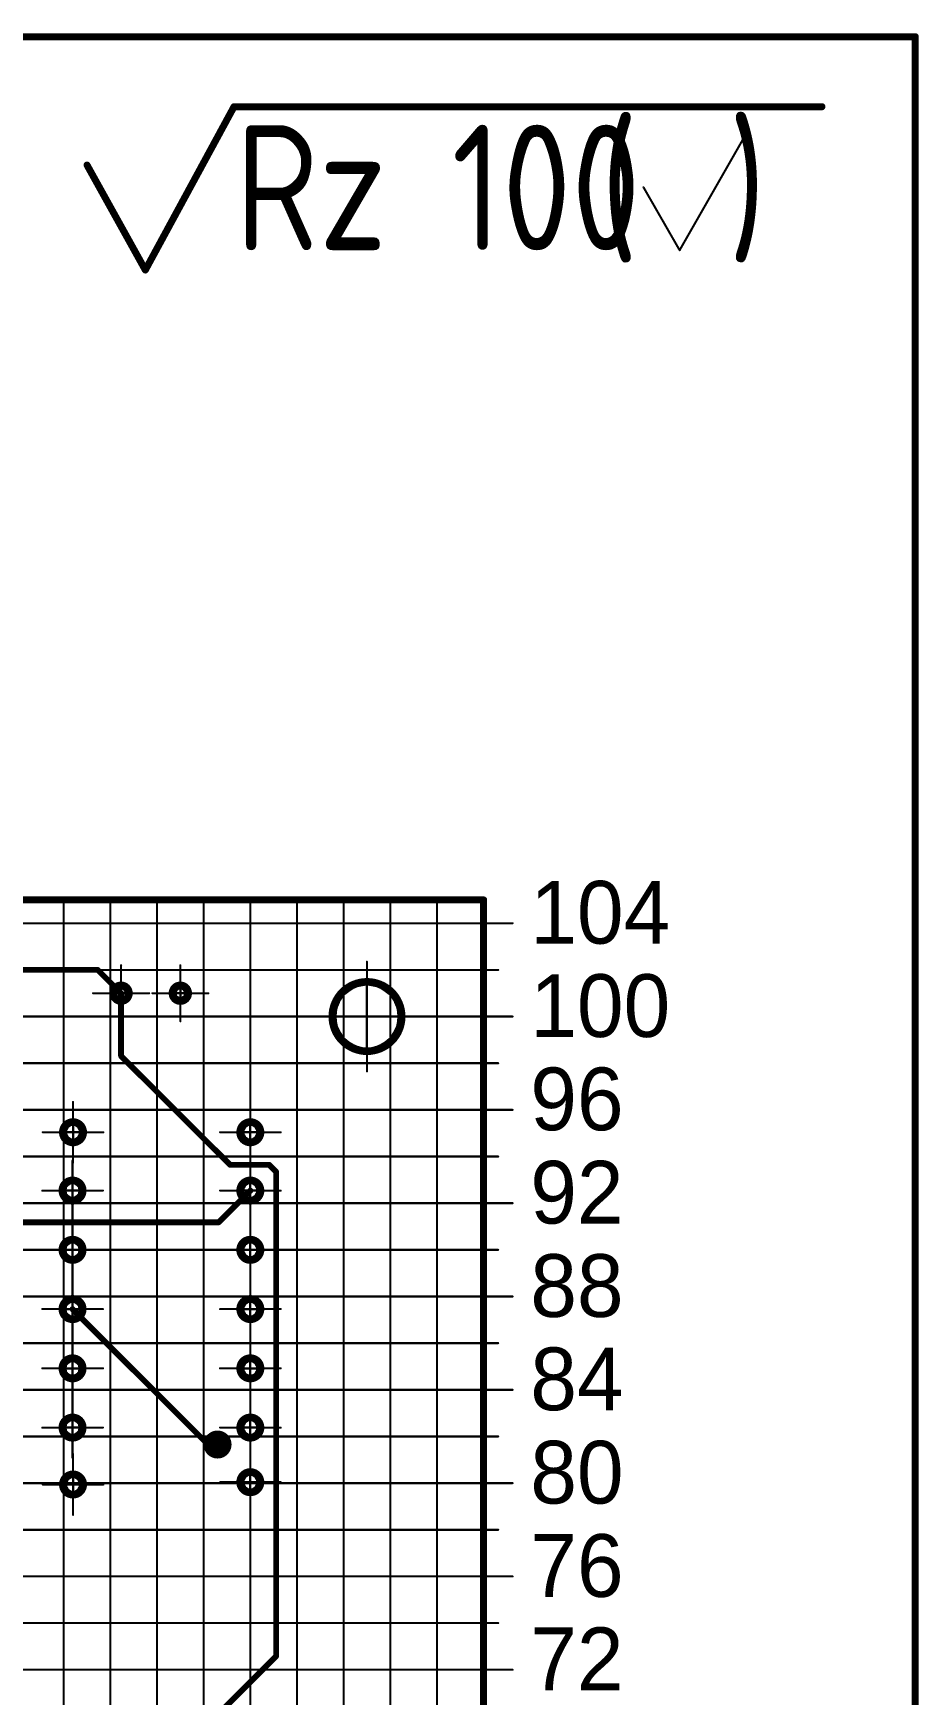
# Model space of a CAD drawing. Header units: millimetres. Extents: x 0 to 841, y 0 to 2540.
# Drawn here: x 760.4 to 836.3, y 2392.9 to 2535.3 of the extents above; entities that cross this region are included whole.
import ezdxf

# ---------------------------------------------------------------- set-up
doc = ezdxf.new("R2010")
doc.units = ezdxf.units.MM
for name, color, linetype in [('Mechanical11', 56, 'Continuous'), ('Mechanical12', 56, 'Continuous'), ('Mechanical13', 56, 'Continuous'), ('Mechanical7', 56, 'Continuous'), ('Mechanical9', 56, 'Continuous')]:
    doc.layers.add(name, color=color, linetype=linetype)
doc.styles.add('GOST type A', font='', dxfattribs={"height": 0.2})
doc.styles.get('GOST type A').set_extended_font_data('GOST type A')

# ---------------------------------------------------------------- blocks, each defined once
blk = doc.blocks.new('BOASVIEW______B______L_____2__2_32_1_B_3')
at = {"layer": 'Mechanical11'}
for p, q in [((-299.77, -159.51), (-300, -159.47)), ((-300, -159.47), (-300, -160.08)), ((-299.57, -159.65), (-299.77, -159.51)), ((-284.57, -159.31), (-284.8, -159.27)), ((-284.8, -159.27), (-284.8, -159.88)), ((-284.37, -159.45), (-284.57, -159.31)), ((-284.23, -159.65), (-284.37, -159.45)), ((-300, -160.08), (-299.39, -160.08)), ((-300, -160.08), (-300, -160.69)), ((-299.39, -160.08), (-300, -160.08)), ((-300, -160.69), (-299.77, -160.65)), ((-299.77, -160.65), (-299.57, -160.51)), ((-299.43, -159.85), (-299.57, -159.65)), ((-299.57, -160.51), (-299.43, -160.31)), ((-299.39, -160.08), (-299.43, -159.85)), ((-299.43, -160.31), (-299.39, -160.08)), ((-284.8, -159.88), (-284.19, -159.88)), ((-284.8, -159.88), (-284.8, -160.49)), ((-284.19, -159.88), (-284.8, -159.88)), ((-284.8, -160.49), (-284.57, -160.45)), ((-284.57, -160.45), (-284.37, -160.31)), ((-284.37, -160.31), (-284.23, -160.11)), ((-284.19, -159.88), (-284.23, -159.65)), ((-284.23, -160.11), (-284.19, -159.88)), ((-299.77, -164.19), (-300, -164.15)), ((-300, -164.15), (-300, -164.76)), ((-300, -164.76), (-299.39, -164.76)), ((-300, -164.76), (-300, -165.37)), ((-299.39, -164.76), (-300, -164.76)), ((-299.57, -164.33), (-299.77, -164.19)), ((-299.77, -165.33), (-299.57, -165.19)), ((-299.43, -164.53), (-299.57, -164.33)), ((-299.57, -165.19), (-299.43, -164.99)), ((-299.39, -164.76), (-299.43, -164.53)), ((-299.43, -164.99), (-299.39, -164.76)), ((-284.53, -164.19), (-284.76, -164.15)), ((-284.76, -164.15), (-284.76, -164.76)), ((-284.76, -164.76), (-284.15, -164.76)), ((-284.76, -164.76), (-284.76, -165.37)), ((-284.15, -164.76), (-284.76, -164.76)), ((-284.33, -164.33), (-284.53, -164.19)), ((-284.53, -165.33), (-284.33, -165.19)), ((-284.19, -164.53), (-284.33, -164.33)), ((-284.33, -165.19), (-284.19, -164.99)), ((-284.15, -164.76), (-284.19, -164.53)), ((-284.19, -164.99), (-284.15, -164.76)), ((-300, -165.37), (-299.77, -165.33)), ((-284.76, -165.37), (-284.53, -165.33)), ((-299.77, -169.27), (-300, -169.23)), ((-300, -169.23), (-300, -169.84)), ((-299.57, -169.41), (-299.77, -169.27)), ((-299.43, -169.61), (-299.57, -169.41)), ((-284.53, -169.27), (-284.76, -169.23)), ((-284.76, -169.23), (-284.76, -169.84)), ((-284.33, -169.41), (-284.53, -169.27)), ((-284.19, -169.61), (-284.33, -169.41)), ((-300, -169.84), (-299.39, -169.84)), ((-300, -169.84), (-300, -170.45)), ((-299.39, -169.84), (-300, -169.84)), ((-300, -170.45), (-299.77, -170.41)), ((-299.77, -170.41), (-299.57, -170.27)), ((-299.57, -170.27), (-299.43, -170.07)), ((-299.39, -169.84), (-299.43, -169.61)), ((-299.43, -170.07), (-299.39, -169.84)), ((-284.76, -169.84), (-284.15, -169.84)), ((-284.76, -169.84), (-284.76, -170.45)), ((-284.15, -169.84), (-284.76, -169.84)), ((-284.76, -170.45), (-284.53, -170.41)), ((-284.53, -170.41), (-284.33, -170.27)), ((-284.33, -170.27), (-284.19, -170.07)), ((-284.15, -169.84), (-284.19, -169.61)), ((-284.19, -170.07), (-284.15, -169.84)), ((-299.77, -174.35), (-300, -174.31)), ((-300, -174.31), (-300, -174.92)), ((-300, -174.92), (-299.39, -174.92)), ((-300, -174.92), (-300, -175.53)), ((-299.39, -174.92), (-300, -174.92)), ((-299.57, -174.49), (-299.77, -174.35)), ((-299.43, -174.69), (-299.57, -174.49)), ((-299.57, -175.35), (-299.43, -175.15)), ((-299.39, -174.92), (-299.43, -174.69)), ((-299.43, -175.15), (-299.39, -174.92)), ((-284.53, -174.35), (-284.76, -174.31)), ((-284.76, -174.31), (-284.76, -174.92)), ((-284.76, -174.92), (-284.15, -174.92)), ((-284.76, -174.92), (-284.76, -175.53)), ((-284.15, -174.92), (-284.76, -174.92)), ((-284.33, -174.49), (-284.53, -174.35)), ((-284.19, -174.69), (-284.33, -174.49)), ((-284.33, -175.35), (-284.19, -175.15)), ((-284.15, -174.92), (-284.19, -174.69)), ((-284.19, -175.15), (-284.15, -174.92)), ((-300, -175.53), (-299.77, -175.49)), ((-299.77, -175.49), (-299.57, -175.35)), ((-284.76, -175.53), (-284.53, -175.49)), ((-284.53, -175.49), (-284.33, -175.35)), ((-299.77, -179.43), (-300, -179.39)), ((-300, -179.39), (-300, -180)), ((-299.57, -179.57), (-299.77, -179.43)), ((-284.53, -179.43), (-284.76, -179.39)), ((-284.76, -179.39), (-284.76, -180)), ((-284.33, -179.57), (-284.53, -179.43)), ((-300, -180), (-299.39, -180)), ((-300, -180), (-300, -180.61)), ((-299.39, -180), (-300, -180)), ((-300, -180.61), (-299.77, -180.57)), ((-299.77, -180.57), (-299.57, -180.43)), ((-299.43, -179.77), (-299.57, -179.57)), ((-299.57, -180.43), (-299.43, -180.23)), ((-299.39, -180), (-299.43, -179.77)), ((-299.43, -180.23), (-299.39, -180)), ((-284.76, -180), (-284.15, -180)), ((-284.76, -180), (-284.76, -180.61)), ((-284.15, -180), (-284.76, -180)), ((-284.76, -180.61), (-284.53, -180.57)), ((-284.53, -180.57), (-284.33, -180.43)), ((-284.19, -179.77), (-284.33, -179.57)), ((-284.33, -180.43), (-284.19, -180.23)), ((-284.15, -180), (-284.19, -179.77)), ((-284.19, -180.23), (-284.15, -180)), ((-299.77, -184.51), (-300, -184.47)), ((-300, -184.47), (-300, -185.08)), ((-300, -185.08), (-299.39, -185.08)), ((-300, -185.08), (-300, -185.69)), ((-299.39, -185.08), (-300, -185.08)), ((-299.57, -184.65), (-299.77, -184.51)), ((-299.43, -184.85), (-299.57, -184.65)), ((-299.39, -185.08), (-299.43, -184.85)), ((-299.43, -185.31), (-299.39, -185.08)), ((-284.53, -184.51), (-284.76, -184.47)), ((-284.76, -184.47), (-284.76, -185.08)), ((-284.76, -185.08), (-284.15, -185.08)), ((-284.76, -185.08), (-284.76, -185.69)), ((-284.15, -185.08), (-284.76, -185.08)), ((-284.33, -184.65), (-284.53, -184.51)), ((-284.19, -184.85), (-284.33, -184.65)), ((-284.15, -185.08), (-284.19, -184.85)), ((-284.19, -185.31), (-284.15, -185.08)), ((-300, -185.69), (-299.77, -185.65)), ((-299.77, -185.65), (-299.57, -185.51)), ((-299.57, -185.51), (-299.43, -185.31)), ((-284.76, -185.69), (-284.53, -185.65)), ((-284.53, -185.65), (-284.33, -185.51)), ((-284.33, -185.51), (-284.19, -185.31)), ((-299.77, -189.51), (-300, -189.47)), ((-300, -189.47), (-300, -190.08)), ((-300, -190.08), (-299.39, -190.08)), ((-300, -190.08), (-300, -190.69)), ((-299.39, -190.08), (-300, -190.08)), ((-300, -190.69), (-299.77, -190.65)), ((-299.57, -189.65), (-299.77, -189.51)), ((-299.77, -190.65), (-299.57, -190.51)), ((-299.43, -189.85), (-299.57, -189.65)), ((-299.57, -190.51), (-299.43, -190.31)), ((-299.39, -190.08), (-299.43, -189.85)), ((-299.43, -190.31), (-299.39, -190.08)), ((-284.57, -189.51), (-284.8, -189.47)), ((-284.8, -189.47), (-284.8, -190.08)), ((-284.8, -190.08), (-284.19, -190.08)), ((-284.8, -190.08), (-284.8, -190.69)), ((-284.19, -190.08), (-284.8, -190.08)), ((-284.8, -190.69), (-284.57, -190.65)), ((-284.37, -189.65), (-284.57, -189.51)), ((-284.57, -190.65), (-284.37, -190.51)), ((-284.23, -189.85), (-284.37, -189.65)), ((-284.37, -190.51), (-284.23, -190.31)), ((-284.19, -190.08), (-284.23, -189.85)), ((-284.23, -190.31), (-284.19, -190.08)), ((-310, -200), (-310, -202.71)), ((-307.29, -200), (-310, -200)), ((-307.59, -201.23), (-307.42, -200.84)), ((-307.42, -200.84), (-307.32, -200.42)), ((-307.32, -200.42), (-307.29, -200)), ((-308.77, -202.41), (-308.41, -202.19)), ((-308.41, -202.19), (-308.08, -201.92)), ((-308.08, -201.92), (-307.81, -201.59)), ((-307.81, -201.59), (-307.59, -201.23)), ((-294.38, -201.84), (-294.41, -202)), ((-294.41, -202), (-294, -202)), ((-294, -202), (-294.41, -202)), ((-294.41, -202), (-294.38, -202.16)), ((-294.29, -201.71), (-294.38, -201.84)), ((-294.38, -202.16), (-294.29, -202.29)), ((-294.16, -201.62), (-294.29, -201.71)), ((-294, -201.59), (-294.16, -201.62)), ((-293.84, -201.62), (-294, -201.59)), ((-294, -201.59), (-294, -202)), ((-294, -202), (-294, -201.59)), ((-294, -202), (-293.59, -202)), ((-294, -202.41), (-294, -202)), ((-293.71, -201.71), (-293.84, -201.62)), ((-293.62, -201.84), (-293.71, -201.71)), ((-293.59, -202), (-293.62, -201.84)), ((-289.3, -201.84), (-289.33, -202)), ((-289.33, -202), (-288.92, -202)), ((-288.92, -202), (-289.33, -202)), ((-289.33, -202), (-289.3, -202.16)), ((-289.21, -201.71), (-289.3, -201.84)), ((-289.3, -202.16), (-289.21, -202.29)), ((-289.08, -201.62), (-289.21, -201.71)), ((-288.92, -201.59), (-289.08, -201.62)), ((-288.76, -201.62), (-288.92, -201.59)), ((-288.92, -201.59), (-288.92, -202)), ((-288.92, -202), (-288.92, -201.59)), ((-288.92, -202), (-288.51, -202)), ((-288.92, -202.41), (-288.92, -202)), ((-288.63, -201.71), (-288.76, -201.62)), ((-288.54, -201.84), (-288.63, -201.71)), ((-288.51, -202), (-288.54, -201.84)), ((-310, -202.71), (-309.58, -202.67)), ((-309.58, -202.67), (-309.16, -202.58)), ((-309.16, -202.58), (-308.77, -202.41)), ((-294.29, -202.29), (-294.16, -202.38)), ((-294.16, -202.38), (-294, -202.41)), ((-289.21, -202.29), (-289.08, -202.38)), ((-289.08, -202.38), (-288.92, -202.41))]:
    blk.add_line(p, q, dxfattribs=at)
for points, const_width in [([(-296.84, -163.31, 1), (-297.54, -163.31, 1)], 0.7), ([(-297.71, -163.31, 1), (-297.36, -163.31, 1)], 0.35), ([(-297.01, -163.31, 1), (-296.66, -163.31, 1)], 0.35)]:
    blk.add_lwpolyline(points, format="xyb", close=True, dxfattribs=dict(at, const_width=const_width))
at = {"layer": 'Mechanical12'}
for p, q in [((-300.23, -159.51), (-300.43, -159.65)), ((-300, -159.47), (-300.23, -159.51)), ((-300, -160.08), (-300, -159.47)), ((-285.23, -159.45), (-285.37, -159.65)), ((-285.03, -159.31), (-285.23, -159.45)), ((-284.8, -159.27), (-285.03, -159.31)), ((-284.8, -159.88), (-284.8, -159.27)), ((-300.57, -159.85), (-300.61, -160.08)), ((-300.61, -160.08), (-300, -160.08)), ((-300, -160.08), (-300.61, -160.08)), ((-300.61, -160.08), (-300.57, -160.31)), ((-300.43, -159.65), (-300.57, -159.85)), ((-300.57, -160.31), (-300.43, -160.51)), ((-300.43, -160.51), (-300.23, -160.65)), ((-300.23, -160.65), (-300, -160.69)), ((-300, -160.69), (-300, -160.08)), ((-285.37, -159.65), (-285.41, -159.88)), ((-285.41, -159.88), (-284.8, -159.88)), ((-284.8, -159.88), (-285.41, -159.88)), ((-285.41, -159.88), (-285.37, -160.11)), ((-285.37, -160.11), (-285.23, -160.31)), ((-285.23, -160.31), (-285.03, -160.45)), ((-285.03, -160.45), (-284.8, -160.49)), ((-284.8, -160.49), (-284.8, -159.88)), ((-300.57, -164.53), (-300.61, -164.76)), ((-300.61, -164.76), (-300, -164.76)), ((-300, -164.76), (-300.61, -164.76)), ((-300.61, -164.76), (-300.57, -164.99)), ((-300.43, -164.33), (-300.57, -164.53)), ((-300.57, -164.99), (-300.43, -165.19)), ((-300.23, -164.19), (-300.43, -164.33)), ((-300.43, -165.19), (-300.23, -165.33)), ((-300, -164.15), (-300.23, -164.19)), ((-300, -164.76), (-300, -164.15)), ((-300, -165.37), (-300, -164.76)), ((-285.33, -164.53), (-285.37, -164.76)), ((-285.37, -164.76), (-284.76, -164.76)), ((-284.76, -164.76), (-285.37, -164.76)), ((-285.37, -164.76), (-285.33, -164.99)), ((-285.19, -164.33), (-285.33, -164.53)), ((-285.33, -164.99), (-285.19, -165.19)), ((-284.99, -164.19), (-285.19, -164.33)), ((-285.19, -165.19), (-284.99, -165.33)), ((-284.76, -164.15), (-284.99, -164.19)), ((-284.76, -164.76), (-284.76, -164.15)), ((-284.76, -165.37), (-284.76, -164.76)), ((-300.23, -165.33), (-300, -165.37)), ((-284.99, -165.33), (-284.76, -165.37)), ((-300.43, -169.41), (-300.57, -169.61)), ((-300.23, -169.27), (-300.43, -169.41)), ((-300, -169.23), (-300.23, -169.27)), ((-300, -169.84), (-300, -169.23)), ((-285.19, -169.41), (-285.33, -169.61)), ((-284.99, -169.27), (-285.19, -169.41)), ((-284.76, -169.23), (-284.99, -169.27)), ((-284.76, -169.84), (-284.76, -169.23)), ((-300.57, -169.61), (-300.61, -169.84)), ((-300.61, -169.84), (-300, -169.84)), ((-300, -169.84), (-300.61, -169.84)), ((-300.61, -169.84), (-300.57, -170.07)), ((-300.57, -170.07), (-300.43, -170.27)), ((-300.43, -170.27), (-300.23, -170.41)), ((-300.23, -170.41), (-300, -170.45)), ((-300, -170.45), (-300, -169.84)), ((-285.33, -169.61), (-285.37, -169.84)), ((-285.37, -169.84), (-284.76, -169.84)), ((-284.76, -169.84), (-285.37, -169.84)), ((-285.37, -169.84), (-285.33, -170.07)), ((-285.33, -170.07), (-285.19, -170.27)), ((-285.19, -170.27), (-284.99, -170.41)), ((-284.99, -170.41), (-284.76, -170.45)), ((-284.76, -170.45), (-284.76, -169.84)), ((-300.57, -174.69), (-300.61, -174.92)), ((-300.61, -174.92), (-300, -174.92)), ((-300, -174.92), (-300.61, -174.92)), ((-300.61, -174.92), (-300.57, -175.15)), ((-300.43, -174.49), (-300.57, -174.69)), ((-300.57, -175.15), (-300.43, -175.35)), ((-300.23, -174.35), (-300.43, -174.49)), ((-300, -174.31), (-300.23, -174.35)), ((-300, -174.92), (-300, -174.31)), ((-300, -175.53), (-300, -174.92)), ((-285.33, -174.69), (-285.37, -174.92)), ((-285.37, -174.92), (-284.76, -174.92)), ((-284.76, -174.92), (-285.37, -174.92)), ((-285.37, -174.92), (-285.33, -175.15)), ((-285.19, -174.49), (-285.33, -174.69)), ((-285.33, -175.15), (-285.19, -175.35)), ((-284.99, -174.35), (-285.19, -174.49)), ((-284.76, -174.31), (-284.99, -174.35)), ((-284.76, -174.92), (-284.76, -174.31)), ((-284.76, -175.53), (-284.76, -174.92)), ((-300.43, -175.35), (-300.23, -175.49)), ((-300.23, -175.49), (-300, -175.53)), ((-285.19, -175.35), (-284.99, -175.49)), ((-284.99, -175.49), (-284.76, -175.53)), ((-300.23, -179.43), (-300.43, -179.57)), ((-300, -179.39), (-300.23, -179.43)), ((-300, -180), (-300, -179.39)), ((-284.99, -179.43), (-285.19, -179.57)), ((-284.76, -179.39), (-284.99, -179.43)), ((-284.76, -180), (-284.76, -179.39)), ((-300.57, -179.77), (-300.61, -180)), ((-300.61, -180), (-300, -180)), ((-300, -180), (-300.61, -180)), ((-300.61, -180), (-300.57, -180.23)), ((-300.43, -179.57), (-300.57, -179.77)), ((-300.57, -180.23), (-300.43, -180.43)), ((-300.43, -180.43), (-300.23, -180.57)), ((-300.23, -180.57), (-300, -180.61)), ((-300, -180.61), (-300, -180)), ((-285.33, -179.77), (-285.37, -180)), ((-285.37, -180), (-284.76, -180)), ((-284.76, -180), (-285.37, -180)), ((-285.37, -180), (-285.33, -180.23)), ((-285.19, -179.57), (-285.33, -179.77)), ((-285.33, -180.23), (-285.19, -180.43)), ((-285.19, -180.43), (-284.99, -180.57)), ((-284.99, -180.57), (-284.76, -180.61)), ((-284.76, -180.61), (-284.76, -180)), ((-300.57, -184.85), (-300.61, -185.08)), ((-300.61, -185.08), (-300, -185.08)), ((-300, -185.08), (-300.61, -185.08)), ((-300.61, -185.08), (-300.57, -185.31)), ((-300.43, -184.65), (-300.57, -184.85)), ((-300.23, -184.51), (-300.43, -184.65)), ((-300, -184.47), (-300.23, -184.51)), ((-300, -185.08), (-300, -184.47)), ((-300, -185.69), (-300, -185.08)), ((-285.33, -184.85), (-285.37, -185.08)), ((-285.37, -185.08), (-284.76, -185.08)), ((-284.76, -185.08), (-285.37, -185.08)), ((-285.37, -185.08), (-285.33, -185.31)), ((-285.19, -184.65), (-285.33, -184.85)), ((-284.99, -184.51), (-285.19, -184.65)), ((-284.76, -184.47), (-284.99, -184.51)), ((-284.76, -185.08), (-284.76, -184.47)), ((-284.76, -185.69), (-284.76, -185.08)), ((-300.57, -185.31), (-300.43, -185.51)), ((-300.43, -185.51), (-300.23, -185.65)), ((-300.23, -185.65), (-300, -185.69)), ((-285.33, -185.31), (-285.19, -185.51)), ((-285.19, -185.51), (-284.99, -185.65)), ((-284.99, -185.65), (-284.76, -185.69)), ((-300.57, -189.85), (-300.61, -190.08)), ((-300.61, -190.08), (-300, -190.08)), ((-300, -190.08), (-300.61, -190.08)), ((-300.61, -190.08), (-300.57, -190.31)), ((-300.43, -189.65), (-300.57, -189.85)), ((-300.57, -190.31), (-300.43, -190.51)), ((-300.23, -189.51), (-300.43, -189.65)), ((-300.43, -190.51), (-300.23, -190.65)), ((-300, -189.47), (-300.23, -189.51)), ((-300.23, -190.65), (-300, -190.69)), ((-300, -190.08), (-300, -189.47)), ((-300, -190.69), (-300, -190.08)), ((-285.37, -189.85), (-285.41, -190.08)), ((-285.41, -190.08), (-284.8, -190.08)), ((-284.8, -190.08), (-285.41, -190.08)), ((-285.41, -190.08), (-285.37, -190.31)), ((-285.23, -189.65), (-285.37, -189.85)), ((-285.37, -190.31), (-285.23, -190.51)), ((-285.03, -189.51), (-285.23, -189.65)), ((-285.23, -190.51), (-285.03, -190.65)), ((-284.8, -189.47), (-285.03, -189.51)), ((-285.03, -190.65), (-284.8, -190.69)), ((-284.8, -190.08), (-284.8, -189.47)), ((-284.8, -190.69), (-284.8, -190.08)), ((-311.59, -197.81), (-311.92, -198.08)), ((-311.23, -197.59), (-311.59, -197.81)), ((-310.84, -197.42), (-311.23, -197.59)), ((-310.42, -197.32), (-310.84, -197.42)), ((-310, -197.29), (-310.42, -197.32)), ((-310, -197.29), (-310, -200)), ((-309.58, -197.32), (-310, -197.29)), ((-310, -200), (-310, -197.29)), ((-309.16, -197.42), (-309.58, -197.32)), ((-308.77, -197.59), (-309.16, -197.42)), ((-308.41, -197.81), (-308.77, -197.59)), ((-308.08, -198.08), (-308.41, -197.81)), ((-312.58, -199.16), (-312.67, -199.58)), ((-312.41, -198.77), (-312.58, -199.16)), ((-312.19, -198.41), (-312.41, -198.77)), ((-311.92, -198.08), (-312.19, -198.41)), ((-307.81, -198.41), (-308.08, -198.08)), ((-307.59, -198.77), (-307.81, -198.41)), ((-307.42, -199.16), (-307.59, -198.77)), ((-307.32, -199.58), (-307.42, -199.16)), ((-312.67, -199.58), (-312.71, -200)), ((-312.71, -200), (-310, -200)), ((-310, -200), (-312.71, -200)), ((-312.71, -200), (-312.67, -200.42)), ((-312.67, -200.42), (-312.58, -200.84)), ((-312.58, -200.84), (-312.41, -201.23)), ((-310, -200), (-307.29, -200)), ((-310, -202.71), (-310, -200)), ((-307.29, -200), (-307.32, -199.58)), ((-312.41, -201.23), (-312.19, -201.59)), ((-312.19, -201.59), (-311.92, -201.92)), ((-311.92, -201.92), (-311.59, -202.19)), ((-311.59, -202.19), (-311.23, -202.41)), ((-293.59, -202), (-294, -202)), ((-294, -202), (-294, -202.41)), ((-293.71, -202.29), (-293.62, -202.16)), ((-293.62, -202.16), (-293.59, -202)), ((-288.51, -202), (-288.92, -202)), ((-288.92, -202), (-288.92, -202.41)), ((-288.63, -202.29), (-288.54, -202.16)), ((-288.54, -202.16), (-288.51, -202)), ((-311.23, -202.41), (-310.84, -202.58)), ((-310.84, -202.58), (-310.42, -202.67)), ((-310.42, -202.67), (-310, -202.71)), ((-294, -202.41), (-293.84, -202.38)), ((-293.84, -202.38), (-293.71, -202.29)), ((-288.92, -202.41), (-288.76, -202.38)), ((-288.76, -202.38), (-288.63, -202.29))]:
    blk.add_line(p, q, dxfattribs=at)
for points, const_width in [([(-320, 0), (-320, -210)], 0.6), ([(-320, 0), (-320, -210)], 0.6), ([(-295.92, -138.88), (-302.22, -145.18)], 0.5), ([(-302.22, -145.18), (-302.22, -186.68)], 0.5), ([(-296.37, -163.31), (-297.19, -163.31)], 0.5), ([(-284.76, -174.92), (-296.37, -163.31)], 0.5), ([(-297.28, -182.36), (-300, -185.08)], 0.5), ([(-279.51, -182.36), (-297.28, -182.36)], 0.5), ([(-301.61, -187.29), (-302.22, -186.68)], 0.5), ([(-298.26, -187.29), (-301.61, -187.29)], 0.5), ([(-288.92, -196.62), (-298.26, -187.29)], 0.5), ([(-288.92, -196.62), (-288.92, -202)], 0.5), ([(-286.92, -204), (-288.92, -202)], 0.5), ([(-199.09, -204), (-286.92, -204)], 0.5), ([(0, -210), (-320, -210)], 0.6), ([(0, -210), (-320, -210)], 0.6)]:
    blk.add_lwpolyline(points, dxfattribs=dict(at, const_width=const_width))
for points, const_width in [([(-302.34, -145.18, 1), (-302.09, -145.18, 1)], 0.25), ([(-302.34, -145.18, 1), (-302.09, -145.18, 1)], 0.25), ([(-299.1, -160.08, 1), (-300.9, -160.08, 1)], 0.6), ([(-283.9, -159.88, 1), (-285.7, -159.88, 1)], 0.6), ([(-301.05, -160.08, 1), (-300.75, -160.08, 1)], 0.3), ([(-299.25, -160.08, 1), (-298.95, -160.08, 1)], 0.3), ([(-285.85, -159.88, 1), (-285.55, -159.88, 1)], 0.3), ([(-284.05, -159.88, 1), (-283.75, -159.88, 1)], 0.3), ([(-296.24, -163.31, 1), (-298.14, -163.31, 1)], 0.5), ([(-299.1, -164.76, 1), (-300.9, -164.76, 1)], 0.6), ([(-298.26, -163.31, 1), (-298.01, -163.31, 1)], 0.25), ([(-297.31, -163.31, 1), (-297.06, -163.31, 1)], 0.25), ([(-296.49, -163.31, 1), (-296.24, -163.31, 1)], 0.25), ([(-296.49, -163.31, 1), (-296.24, -163.31, 1)], 0.25), ([(-296.36, -163.31, 1), (-296.11, -163.31, 1)], 0.25), ([(-283.86, -164.76, 1), (-285.66, -164.76, 1)], 0.6), ([(-301.05, -164.76, 1), (-300.75, -164.76, 1)], 0.3), ([(-299.25, -164.76, 1), (-298.95, -164.76, 1)], 0.3), ([(-285.81, -164.76, 1), (-285.51, -164.76, 1)], 0.3), ([(-284.01, -164.76, 1), (-283.71, -164.76, 1)], 0.3), ([(-299.1, -169.84, 1), (-300.9, -169.84, 1)], 0.6), ([(-283.86, -169.84, 1), (-285.66, -169.84, 1)], 0.6), ([(-301.05, -169.84, 1), (-300.75, -169.84, 1)], 0.3), ([(-299.25, -169.84, 1), (-298.95, -169.84, 1)], 0.3), ([(-285.81, -169.84, 1), (-285.51, -169.84, 1)], 0.3), ([(-284.01, -169.84, 1), (-283.71, -169.84, 1)], 0.3), ([(-299.1, -174.92, 1), (-300.9, -174.92, 1)], 0.6), ([(-283.86, -174.92, 1), (-285.66, -174.92, 1)], 0.6), ([(-301.05, -174.92, 1), (-300.75, -174.92, 1)], 0.3), ([(-299.25, -174.92, 1), (-298.95, -174.92, 1)], 0.3), ([(-285.81, -174.92, 1), (-285.51, -174.92, 1)], 0.3), ([(-284.89, -174.92, 1), (-284.64, -174.92, 1)], 0.25), ([(-284.01, -174.92, 1), (-283.71, -174.92, 1)], 0.3), ([(-299.1, -180, 1), (-300.9, -180, 1)], 0.6), ([(-283.86, -180, 1), (-285.66, -180, 1)], 0.6), ([(-301.05, -180, 1), (-300.75, -180, 1)], 0.3), ([(-299.25, -180, 1), (-298.95, -180, 1)], 0.3), ([(-285.81, -180, 1), (-285.51, -180, 1)], 0.3), ([(-284.01, -180, 1), (-283.71, -180, 1)], 0.3), ([(-297.41, -182.36, 1), (-297.16, -182.36, 1)], 0.25), ([(-297.41, -182.36, 1), (-297.16, -182.36, 1)], 0.25), ([(-299.1, -185.08, 1), (-300.9, -185.08, 1)], 0.6), ([(-301.05, -185.08, 1), (-300.75, -185.08, 1)], 0.3), ([(-300.13, -185.08, 1), (-299.88, -185.08, 1)], 0.25), ([(-299.25, -185.08, 1), (-298.95, -185.08, 1)], 0.3), ([(-283.86, -185.08, 1), (-285.66, -185.08, 1)], 0.6), ([(-285.81, -185.08, 1), (-285.51, -185.08, 1)], 0.3), ([(-284.01, -185.08, 1), (-283.71, -185.08, 1)], 0.3), ([(-302.34, -186.68, 1), (-302.09, -186.68, 1)], 0.25), ([(-302.34, -186.68, 1), (-302.09, -186.68, 1)], 0.25), ([(-301.73, -187.29, 1), (-301.48, -187.29, 1)], 0.25), ([(-301.73, -187.29, 1), (-301.48, -187.29, 1)], 0.25), ([(-298.38, -187.29, 1), (-298.13, -187.29, 1)], 0.25), ([(-298.38, -187.29, 1), (-298.13, -187.29, 1)], 0.25), ([(-299.1, -190.08, 1), (-300.9, -190.08, 1)], 0.6), ([(-283.9, -190.08, 1), (-285.7, -190.08, 1)], 0.6), ([(-301.05, -190.08, 1), (-300.75, -190.08, 1)], 0.3), ([(-299.25, -190.08, 1), (-298.95, -190.08, 1)], 0.3), ([(-285.85, -190.08, 1), (-285.55, -190.08, 1)], 0.3), ([(-284.05, -190.08, 1), (-283.75, -190.08, 1)], 0.3), ([(-289.05, -196.62, 1), (-288.8, -196.62, 1)], 0.25), ([(-289.05, -196.62, 1), (-288.8, -196.62, 1)], 0.25), ([(-307, -200, 1), (-313, -200, 1)], 0.6), ([(-313.15, -200, 1), (-312.85, -200, 1)], 0.3), ([(-307.15, -200, 1), (-306.85, -200, 1)], 0.3), ([(-293.3, -202, 1), (-294.7, -202, 1)], 0.6), ([(-294.85, -202, 1), (-294.55, -202, 1)], 0.3), ([(-293.45, -202, 1), (-293.15, -202, 1)], 0.3), ([(-288.22, -202, 1), (-289.62, -202, 1)], 0.6), ([(-289.77, -202, 1), (-289.47, -202, 1)], 0.3), ([(-289.05, -202, 1), (-288.8, -202, 1)], 0.25), ([(-289.05, -202, 1), (-288.8, -202, 1)], 0.25), ([(-288.37, -202, 1), (-288.07, -202, 1)], 0.3), ([(-287.04, -204, 1), (-286.79, -204, 1)], 0.25), ([(-287.04, -204, 1), (-286.79, -204, 1)], 0.25), ([(-320.15, -210, 1), (-319.85, -210, 1)], 0.3), ([(-320.15, -210, 1), (-319.85, -210, 1)], 0.3), ([(-320.15, -210, 1), (-319.85, -210, 1)], 0.3), ([(-320.15, -210, 1), (-319.85, -210, 1)], 0.3)]:
    blk.add_lwpolyline(points, format="xyb", close=True, dxfattribs=dict(at, const_width=const_width))
at = {"layer": 'Mechanical7', "const_width": 0.18}
for points in [[(-300, -157.48), (-300, -162.68)], [(-284.8, -157.28), (-284.8, -162.48)], [(-297.4, -160.08), (-302.6, -160.08)], [(-282.2, -159.88), (-287.4, -159.88)], [(-300, -162.16), (-300, -167.36)], [(-284.76, -162.16), (-284.76, -167.36)], [(-297.4, -164.76), (-302.6, -164.76)], [(-282.16, -164.76), (-287.36, -164.76)], [(-300, -167.24), (-300, -172.44)], [(-284.76, -167.24), (-284.76, -172.44)], [(-297.4, -169.84), (-302.6, -169.84)], [(-282.16, -169.84), (-287.36, -169.84)], [(-300, -172.32), (-300, -177.52)], [(-284.76, -172.32), (-284.76, -177.52)], [(-297.4, -174.92), (-302.6, -174.92)], [(-282.16, -174.92), (-287.36, -174.92)], [(-300, -177.4), (-300, -182.6)], [(-284.76, -177.4), (-284.76, -182.6)], [(-297.4, -180), (-302.6, -180)], [(-282.16, -180), (-287.36, -180)], [(-300, -182.48), (-300, -187.68)], [(-284.76, -182.48), (-284.76, -187.68)], [(-297.4, -185.08), (-302.6, -185.08)], [(-282.16, -185.08), (-287.36, -185.08)], [(-300, -187.48), (-300, -192.68)], [(-284.8, -187.48), (-284.8, -192.68)], [(-297.4, -190.08), (-302.6, -190.08)], [(-282.2, -190.08), (-287.4, -190.08)], [(-310, -195.3), (-310, -204.7)], [(-305.3, -200), (-314.7, -200)], [(-294, -199.6), (-294, -204.4)], [(-288.92, -199.6), (-288.92, -204.4)], [(-291.6, -202), (-296.4, -202)], [(-286.52, -202), (-291.32, -202)]]:
    blk.add_lwpolyline(points, dxfattribs=at)
at = {"layer": 'Mechanical7', "const_width": 0.09}
for points in [[(-300.05, -157.48, 1), (-299.96, -157.48, 1)], [(-284.85, -157.28, 1), (-284.76, -157.28, 1)], [(-302.65, -160.08, 1), (-302.56, -160.08, 1)], [(-297.45, -160.08, 1), (-297.36, -160.08, 1)], [(-287.45, -159.88, 1), (-287.36, -159.88, 1)], [(-282.25, -159.88, 1), (-282.16, -159.88, 1)], [(-300.05, -162.16, 1), (-299.96, -162.16, 1)], [(-284.81, -162.16, 1), (-284.72, -162.16, 1)], [(-300.05, -162.68, 1), (-299.96, -162.68, 1)], [(-284.85, -162.48, 1), (-284.76, -162.48, 1)], [(-302.65, -164.76, 1), (-302.56, -164.76, 1)], [(-297.45, -164.76, 1), (-297.36, -164.76, 1)], [(-287.41, -164.76, 1), (-287.32, -164.76, 1)], [(-282.21, -164.76, 1), (-282.12, -164.76, 1)], [(-300.05, -167.24, 1), (-299.96, -167.24, 1)], [(-300.05, -167.36, 1), (-299.96, -167.36, 1)], [(-284.81, -167.24, 1), (-284.72, -167.24, 1)], [(-284.81, -167.36, 1), (-284.72, -167.36, 1)], [(-302.65, -169.84, 1), (-302.56, -169.84, 1)], [(-297.45, -169.84, 1), (-297.36, -169.84, 1)], [(-287.41, -169.84, 1), (-287.32, -169.84, 1)], [(-282.21, -169.84, 1), (-282.12, -169.84, 1)], [(-300.05, -172.32, 1), (-299.96, -172.32, 1)], [(-300.05, -172.44, 1), (-299.96, -172.44, 1)], [(-284.81, -172.32, 1), (-284.72, -172.32, 1)], [(-284.81, -172.44, 1), (-284.72, -172.44, 1)], [(-302.65, -174.92, 1), (-302.56, -174.92, 1)], [(-297.45, -174.92, 1), (-297.36, -174.92, 1)], [(-287.41, -174.92, 1), (-287.32, -174.92, 1)], [(-282.21, -174.92, 1), (-282.12, -174.92, 1)], [(-300.05, -177.4, 1), (-299.96, -177.4, 1)], [(-300.05, -177.52, 1), (-299.96, -177.52, 1)], [(-284.81, -177.4, 1), (-284.72, -177.4, 1)], [(-284.81, -177.52, 1), (-284.72, -177.52, 1)], [(-302.65, -180, 1), (-302.56, -180, 1)], [(-297.45, -180, 1), (-297.36, -180, 1)], [(-287.41, -180, 1), (-287.32, -180, 1)], [(-282.21, -180, 1), (-282.12, -180, 1)], [(-300.05, -182.48, 1), (-299.96, -182.48, 1)], [(-300.05, -182.6, 1), (-299.96, -182.6, 1)], [(-284.81, -182.48, 1), (-284.72, -182.48, 1)], [(-284.81, -182.6, 1), (-284.72, -182.6, 1)], [(-302.65, -185.08, 1), (-302.56, -185.08, 1)], [(-297.45, -185.08, 1), (-297.36, -185.08, 1)], [(-287.41, -185.08, 1), (-287.32, -185.08, 1)], [(-282.21, -185.08, 1), (-282.12, -185.08, 1)], [(-300.05, -187.48, 1), (-299.96, -187.48, 1)], [(-300.05, -187.68, 1), (-299.96, -187.68, 1)], [(-284.85, -187.48, 1), (-284.76, -187.48, 1)], [(-284.81, -187.68, 1), (-284.72, -187.68, 1)], [(-302.65, -190.08, 1), (-302.56, -190.08, 1)], [(-297.45, -190.08, 1), (-297.36, -190.08, 1)], [(-287.45, -190.08, 1), (-287.36, -190.08, 1)], [(-282.25, -190.08, 1), (-282.16, -190.08, 1)], [(-300.05, -192.68, 1), (-299.96, -192.68, 1)], [(-284.85, -192.68, 1), (-284.76, -192.68, 1)], [(-310.04, -195.3, 1), (-309.95, -195.3, 1)], [(-314.74, -200, 1), (-314.65, -200, 1)], [(-305.34, -200, 1), (-305.25, -200, 1)], [(-294.05, -199.6, 1), (-293.96, -199.6, 1)], [(-288.97, -199.6, 1), (-288.88, -199.6, 1)], [(-296.45, -202, 1), (-296.36, -202, 1)], [(-291.65, -202, 1), (-291.56, -202, 1)], [(-291.37, -202, 1), (-291.28, -202, 1)], [(-286.57, -202, 1), (-286.48, -202, 1)], [(-310.04, -204.7, 1), (-309.95, -204.7, 1)], [(-294.05, -204.4, 1), (-293.96, -204.4, 1)], [(-288.97, -204.4, 1), (-288.88, -204.4, 1)]]:
    blk.add_lwpolyline(points, format="xyb", close=True, dxfattribs=at)
at = {"layer": 'Mechanical9', "const_width": 0.18}
for points in [[(-320, 0), (-320, -210)], [(-316, 0), (-316, -210)], [(-312, 0), (-312, -210)], [(-308, 0), (-308, -210)], [(-304, 0), (-304, -210)], [(-300, 0), (-300, -210)], [(-296, 0), (-296, -210)], [(-292, 0), (-292, -210)], [(-288, 0), (-288, -210)], [(-284, 0), (-284, -210)], [(-320, -144), (-322.48, -144)], [(-320, -144), (-321.24, -144)], [(0, -144), (-320, -144)], [(-320, -148), (-321.24, -148)], [(0, -148), (-320, -148)], [(-320, -152), (-322.48, -152)], [(-320, -152), (-321.24, -152)], [(0, -152), (-320, -152)], [(-320, -156), (-321.24, -156)], [(0, -156), (-320, -156)], [(-320, -160), (-322.48, -160)], [(-320, -160), (-321.24, -160)], [(0, -160), (-320, -160)], [(-320, -164), (-321.24, -164)], [(0, -164), (-320, -164)], [(-320, -168), (-322.48, -168)], [(-320, -168), (-321.24, -168)], [(0, -168), (-320, -168)], [(-320, -172), (-321.24, -172)], [(0, -172), (-320, -172)], [(-320, -176), (-322.48, -176)], [(-320, -176), (-321.24, -176)], [(0, -176), (-320, -176)], [(-320, -180), (-321.24, -180)], [(0, -180), (-320, -180)], [(-320, -184), (-322.48, -184)], [(-320, -184), (-321.24, -184)], [(0, -184), (-320, -184)], [(-320, -188), (-321.24, -188)], [(0, -188), (-320, -188)], [(-320, -192), (-322.48, -192)], [(-320, -192), (-321.24, -192)], [(0, -192), (-320, -192)], [(-320, -196), (-321.24, -196)], [(0, -196), (-320, -196)], [(-320, -200), (-322.48, -200)], [(-320, -200), (-321.24, -200)], [(0, -200), (-320, -200)], [(-320, -204), (-321.24, -204)], [(0, -204), (-320, -204)], [(-320, -208), (-322.48, -208)], [(-320, -208), (-321.24, -208)], [(0, -208), (-320, -208)], [(0, -210), (-320, -210)]]:
    blk.add_lwpolyline(points, dxfattribs=at)
at = {"layer": 'Mechanical9', "const_width": 0.09}
for points in [[(-322.53, -144, 1), (-322.44, -144, 1)], [(-321.29, -144, 1), (-321.2, -144, 1)], [(-320.05, -144, 1), (-319.96, -144, 1)], [(-320.05, -144, 1), (-319.96, -144, 1)], [(-320.05, -144, 1), (-319.96, -144, 1)], [(-321.29, -148, 1), (-321.2, -148, 1)], [(-320.05, -148, 1), (-319.96, -148, 1)], [(-320.05, -148, 1), (-319.96, -148, 1)], [(-322.53, -152, 1), (-322.44, -152, 1)], [(-321.29, -152, 1), (-321.2, -152, 1)], [(-320.05, -152, 1), (-319.96, -152, 1)], [(-320.05, -152, 1), (-319.96, -152, 1)], [(-320.05, -152, 1), (-319.96, -152, 1)], [(-321.29, -156, 1), (-321.2, -156, 1)], [(-320.05, -156, 1), (-319.96, -156, 1)], [(-320.05, -156, 1), (-319.96, -156, 1)], [(-322.53, -160, 1), (-322.44, -160, 1)], [(-321.29, -160, 1), (-321.2, -160, 1)], [(-320.05, -160, 1), (-319.96, -160, 1)], [(-320.05, -160, 1), (-319.96, -160, 1)], [(-320.05, -160, 1), (-319.96, -160, 1)], [(-321.29, -164, 1), (-321.2, -164, 1)], [(-320.05, -164, 1), (-319.96, -164, 1)], [(-320.05, -164, 1), (-319.96, -164, 1)], [(-322.53, -168, 1), (-322.44, -168, 1)], [(-321.29, -168, 1), (-321.2, -168, 1)], [(-320.05, -168, 1), (-319.96, -168, 1)], [(-320.05, -168, 1), (-319.96, -168, 1)], [(-320.05, -168, 1), (-319.96, -168, 1)], [(-321.29, -172, 1), (-321.2, -172, 1)], [(-320.05, -172, 1), (-319.96, -172, 1)], [(-320.05, -172, 1), (-319.96, -172, 1)], [(-322.53, -176, 1), (-322.44, -176, 1)], [(-321.29, -176, 1), (-321.2, -176, 1)], [(-320.05, -176, 1), (-319.96, -176, 1)], [(-320.05, -176, 1), (-319.96, -176, 1)], [(-320.05, -176, 1), (-319.96, -176, 1)], [(-321.29, -180, 1), (-321.2, -180, 1)], [(-320.05, -180, 1), (-319.96, -180, 1)], [(-320.05, -180, 1), (-319.96, -180, 1)], [(-322.53, -184, 1), (-322.44, -184, 1)], [(-321.29, -184, 1), (-321.2, -184, 1)], [(-320.05, -184, 1), (-319.96, -184, 1)], [(-320.05, -184, 1), (-319.96, -184, 1)], [(-320.05, -184, 1), (-319.96, -184, 1)], [(-321.29, -188, 1), (-321.2, -188, 1)], [(-320.05, -188, 1), (-319.96, -188, 1)], [(-320.05, -188, 1), (-319.96, -188, 1)], [(-322.53, -192, 1), (-322.44, -192, 1)], [(-321.29, -192, 1), (-321.2, -192, 1)], [(-320.05, -192, 1), (-319.96, -192, 1)], [(-320.05, -192, 1), (-319.96, -192, 1)], [(-320.05, -192, 1), (-319.96, -192, 1)], [(-321.29, -196, 1), (-321.2, -196, 1)], [(-320.05, -196, 1), (-319.96, -196, 1)], [(-320.05, -196, 1), (-319.96, -196, 1)], [(-322.53, -200, 1), (-322.44, -200, 1)], [(-321.29, -200, 1), (-321.2, -200, 1)], [(-320.05, -200, 1), (-319.96, -200, 1)], [(-320.05, -200, 1), (-319.96, -200, 1)], [(-320.05, -200, 1), (-319.96, -200, 1)], [(-321.29, -204, 1), (-321.2, -204, 1)], [(-320.05, -204, 1), (-319.96, -204, 1)], [(-320.05, -204, 1), (-319.96, -204, 1)], [(-322.53, -208, 1), (-322.44, -208, 1)], [(-321.29, -208, 1), (-321.2, -208, 1)], [(-320.05, -208, 1), (-319.96, -208, 1)], [(-320.05, -208, 1), (-319.96, -208, 1)], [(-320.05, -208, 1), (-319.96, -208, 1)], [(-320.05, -210, 1), (-319.96, -210, 1)], [(-320.05, -210, 1), (-319.96, -210, 1)], [(-316.05, -210, 1), (-315.96, -210, 1)], [(-312.05, -210, 1), (-311.96, -210, 1)], [(-308.05, -210, 1), (-307.96, -210, 1)], [(-304.05, -210, 1), (-303.96, -210, 1)], [(-300.05, -210, 1), (-299.96, -210, 1)], [(-296.05, -210, 1), (-295.96, -210, 1)], [(-292.05, -210, 1), (-291.96, -210, 1)], [(-288.05, -210, 1), (-287.96, -210, 1)], [(-284.05, -210, 1), (-283.96, -210, 1)]]:
    blk.add_lwpolyline(points, format="xyb", close=True, dxfattribs=at)
at = {"layer": 'Mechanical7'}
for s, p in [('72', (-324, -142.25)), ('76', (-324, -150.25)), ('80', (-324, -158.25)), ('84', (-324, -166.25)), ('88', (-324, -174.25)), ('92', (-324, -182.25)), ('96', (-324, -190.25)), ('100', (-324, -198.25)), ('104', (-324, -206.25))]:
    blk.add_text(s, height=5.376, rotation=180, dxfattribs=at).set_placement(p)

msp = doc.modelspace()

# ---------------------------------------------------------------- linework, layer by layer
at = {"layer": 'Mechanical13'}
for points, const_width in [([(20, 2535), (836, 2535)], 0.6), ([(836, 1951), (836, 2535)], 0.6), ([(770, 2515), (777.6, 2529)], 0.6), ([(777.7, 2529), (828, 2529)], 0.6), ([(815.8, 2516.7), (821.4, 2526.5)], 0.18), ([(765, 2524), (770, 2515)], 0.6), ([(812.7, 2522.1), (815.8, 2516.7)], 0.18)]:
    msp.add_lwpolyline(points, dxfattribs=dict(at, const_width=const_width))
for points, const_width in [([(835.85, 2535, 1), (836.15, 2535, 1)], 0.3), ([(835.85, 2535, 1), (836.15, 2535, 1)], 0.3), ([(777.45, 2529, 1), (777.75, 2529, 1)], 0.3), ([(777.55, 2529, 1), (777.85, 2529, 1)], 0.3), ([(827.85, 2529, 1), (828.15, 2529, 1)], 0.3), ([(821.36, 2526.5, 1), (821.44, 2526.5, 1)], 0.09), ([(764.85, 2524, 1), (765.15, 2524, 1)], 0.3), ([(812.66, 2522.1, 1), (812.74, 2522.1, 1)], 0.09), ([(815.76, 2516.7, 1), (815.85, 2516.7, 1)], 0.09), ([(815.76, 2516.7, 1), (815.85, 2516.7, 1)], 0.09), ([(769.85, 2515, 1), (770.15, 2515, 1)], 0.3), ([(769.85, 2515, 1), (770.15, 2515, 1)], 0.3)]:
    msp.add_lwpolyline(points, format="xyb", close=True, dxfattribs=dict(at, const_width=const_width))

# ---------------------------------------------------------------- block references
at = {"rotation": 180}
msp.add_blockref('BOASVIEW______B______L_____2__2_32_1_B_3', (479, 2251), dxfattribs=at)

# ---------------------------------------------------------------- texts
at = {"layer": 'Mechanical13', "style": 'GOST type A'}
for s, height, p in [('(', 10.75, (809, 2516.7)), (')', 10.75, (820, 2516.7)), ('Rz 100', 10.753, (777.7, 2516.7))]:
    msp.add_text(s, height=height, dxfattribs=at).set_placement(p)

doc.saveas('drawing.dxf')
